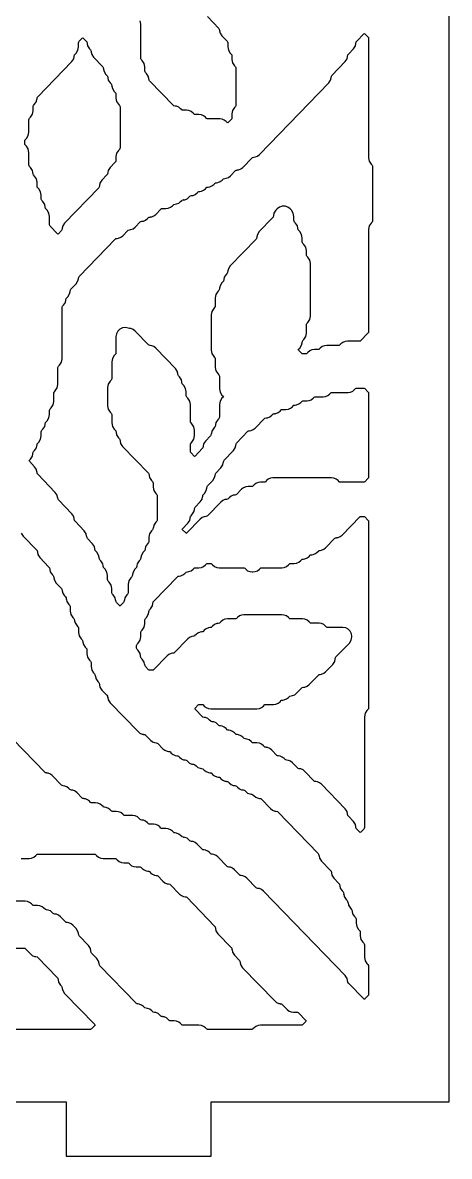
# Model space of a CAD drawing. Header units: millimetres. Extents: x 2 to 65, y 2 to 128.
# Drawn here: x 41.7 to 65.3, y 2 to 64.5 of the extents above; entities that cross this region are included whole.
import ezdxf

# ---------------------------------------------------------------- set-up
doc = ezdxf.new("R2010")
doc.units = ezdxf.units.MM
doc.layers.add('CUT', color=1, linetype='Continuous')

msp = doc.modelspace()

# ---------------------------------------------------------------- linework, layer by layer
at = {"layer": 'CUT'}
for points in [[(44.134, 2), (52.134, 2), (52.134, 5), (65.2679, 5), (65.2679, 125), (52.134, 125), (52.134, 128), (44.134, 128), (44.134, 125), (23.134, 125), (23.134, 128), (15.134, 128), (15.134, 125), (2, 125), (2, 5), (15.134, 5), (15.134, 2), (23.134, 2), (23.134, 5), (44.134, 5)], [(42.1716, 40.4504), (42.2759, 40.6106), (42.3004, 40.7365), (42.3032, 40.736), (42.3211, 40.8281), (42.346, 40.8662), (42.3999, 40.922), (42.5042, 41.0822), (42.5288, 41.2081), (42.5316, 41.2076), (42.5495, 41.2996), (42.5744, 41.3378), (42.6283, 41.3935), (42.7326, 41.5537), (42.7692, 41.7414), (42.7692, 41.9623), (42.7779, 42.007), (42.8027, 42.0452), (42.8567, 42.1009), (42.961, 42.2611), (42.9855, 42.3871), (42.9883, 42.3865), (43.0063, 42.4786), (43.0311, 42.5168), (43.0851, 42.5725), (43.1894, 42.7327), (43.2259, 42.9203), (43.2259, 43.1412), (43.2346, 43.1859), (43.2595, 43.2241), (43.3135, 43.2798), (43.4178, 43.4401), (43.4543, 43.6277), (43.4543, 44.0844), (43.463, 44.1291), (43.4879, 44.1673), (43.5418, 44.223), (43.6461, 44.3832), (43.6827, 44.5709), (43.6827, 45.4991), (43.6914, 45.5438), (43.7163, 45.582), (43.7702, 45.6377), (43.8745, 45.798), (43.9111, 45.9856), (43.9111, 48.8002), (43.9198, 48.8449), (43.9446, 48.8831), (43.9986, 48.9388), (44.1029, 49.099), (44.1274, 49.225), (44.1302, 49.2244), (44.1482, 49.3165), (44.173, 49.3546), (44.227, 49.4104), (44.3313, 49.5706), (44.3558, 49.6965), (44.3586, 49.696), (44.3765, 49.7881), (44.4014, 49.8262), (44.6837, 50.1177), (44.788, 50.278), (44.8126, 50.4039), (44.8154, 50.4034), (44.8333, 50.4954), (44.8582, 50.5336), (46.8567, 52.597), (46.8818, 52.6168), (46.9466, 52.6255), (46.9463, 52.6277), (47.0286, 52.6388), (47.1512, 52.6907), (47.2557, 52.7732), (47.5419, 53.0686), (47.567, 53.0884), (47.6317, 53.0971), (47.6314, 53.0993), (47.7137, 53.1104), (47.8363, 53.1623), (47.9409, 53.2448), (48.227, 53.5402), (48.2521, 53.56), (48.3169, 53.5687), (48.3166, 53.5709), (48.3989, 53.5819), (48.5215, 53.6339), (48.626, 53.7163), (48.6838, 53.776), (48.7089, 53.7957), (48.7736, 53.8045), (48.7733, 53.8067), (48.8556, 53.8177), (48.9782, 53.8697), (49.0828, 53.9521), (49.3689, 54.2476), (49.394, 54.2673), (49.4256, 54.2716), (49.6372, 54.2716), (49.7691, 54.2893), (49.8917, 54.3413), (49.9963, 54.4237), (50.0541, 54.4833), (50.0791, 54.5031), (50.1439, 54.5118), (50.1436, 54.514), (50.2259, 54.5251), (50.3485, 54.577), (50.4531, 54.6595), (50.5108, 54.7191), (50.5359, 54.7389), (50.6007, 54.7476), (50.6004, 54.7498), (50.6827, 54.7609), (50.8053, 54.8128), (50.9098, 54.8953), (50.9676, 54.9549), (50.9927, 54.9747), (51.0574, 54.9834), (51.0571, 54.9856), (51.1394, 54.9967), (51.262, 55.0486), (51.3666, 55.1311), (51.4243, 55.1907), (51.4494, 55.2105), (51.5142, 55.2192), (51.5139, 55.2214), (51.5962, 55.2325), (51.7188, 55.2844), (51.8233, 55.3669), (51.8811, 55.4265), (51.9062, 55.4463), (51.971, 55.455), (51.9707, 55.4572), (52.0529, 55.4683), (52.1755, 55.5202), (52.2801, 55.6027), (52.3379, 55.6623), (52.3629, 55.6821), (52.4277, 55.6908), (52.4274, 55.693), (52.5097, 55.704), (52.6323, 55.756), (52.7369, 55.8385), (52.7946, 55.8981), (52.8197, 55.9179), (52.8845, 55.9266), (52.8842, 55.9288), (52.9665, 55.9398), (53.0891, 55.9918), (53.1936, 56.0742), (53.4798, 56.3697), (53.5048, 56.3894), (53.5696, 56.3981), (53.5693, 56.4004), (53.6516, 56.4114), (53.7742, 56.4634), (53.8788, 56.5458), (54.3933, 57.077), (54.4184, 57.0968), (54.4831, 57.1055), (54.4828, 57.1077), (54.5651, 57.1188), (54.6877, 57.1707), (54.7923, 57.2532), (58.6149, 61.1998), (58.7192, 61.3601), (58.7438, 61.486), (58.7465, 61.4855), (58.7645, 61.5775), (58.7893, 61.6157), (59.5284, 62.3788), (59.6327, 62.539), (59.6573, 62.665), (59.6601, 62.6644), (59.678, 62.7565), (59.7029, 62.7946), (59.9852, 63.0862), (60.0895, 63.2464), (60.114, 63.3723), (60.1168, 63.3718), (60.1348, 63.4638), (60.1596, 63.502), (60.5549, 63.9101), (60.5828, 63.931), (60.6107, 63.9101), (60.7776, 63.7378), (60.8025, 63.6996), (60.8112, 63.6549), (60.8112, 57.0677), (60.8477, 56.8801), (60.952, 56.7198), (61.006, 56.6641), (61.0309, 56.6259), (61.0396, 56.5812), (61.0396, 53.6124), (61.0309, 53.5677), (61.006, 53.5296), (60.952, 53.4738), (60.8477, 53.3136), (60.8112, 53.126), (60.8112, 47.4819), (60.8025, 47.4372), (60.7776, 47.399), (60.3777, 46.9861), (60.3526, 46.9664), (60.321, 46.9621), (59.6527, 46.9621), (59.5207, 46.9444), (59.3981, 46.8924), (59.2936, 46.81), (59.2358, 46.7503), (59.2107, 46.7306), (59.1791, 46.7263), (58.5108, 46.7263), (58.3788, 46.7086), (58.2562, 46.6566), (58.1517, 46.5742), (58.0939, 46.5145), (58.0688, 46.4948), (58.0372, 46.4905), (57.8257, 46.4905), (57.6937, 46.4728), (57.5711, 46.4209), (57.4665, 46.3384), (57.4088, 46.2788), (57.3837, 46.259), (57.3521, 46.2547), (57.1905, 46.2547), (57.1589, 46.259), (57.1338, 46.2788), (56.9555, 46.4628), (56.936, 46.4905), (56.9555, 46.5182), (57.0163, 46.5809), (57.1206, 46.7411), (57.1451, 46.8671), (57.1479, 46.8665), (57.1658, 46.9586), (57.1907, 46.9968), (57.2446, 47.0525), (57.3489, 47.2127), (57.3855, 47.4003), (57.3855, 47.857), (57.3942, 47.9017), (57.4191, 47.9399), (57.473, 47.9956), (57.5773, 48.1559), (57.6139, 48.3435), (57.6139, 51.2397), (57.5773, 51.4273), (57.473, 51.5875), (57.4191, 51.6432), (57.3942, 51.6814), (57.3855, 51.7261), (57.3855, 51.947), (57.3489, 52.1347), (57.2446, 52.2949), (57.1907, 52.3506), (57.1658, 52.3888), (57.1571, 52.4335), (57.1571, 52.6544), (57.1206, 52.842), (57.0163, 53.0023), (56.9623, 53.058), (56.9374, 53.0962), (56.9195, 53.1882), (56.9167, 53.1877), (56.8922, 53.3136), (56.7879, 53.4738), (56.7339, 53.5296), (56.7091, 53.5677), (56.7004, 53.6124), (56.7004, 53.8333), (56.6638, 54.021), (56.5595, 54.1812), (56.4886, 54.2545), (56.3607, 54.3499), (56.2092, 54.4002), (56.0496, 54.4002), (55.8981, 54.3499), (55.7702, 54.2545), (55.6993, 54.1812), (55.595, 54.021), (55.5705, 53.895), (55.5677, 53.8956), (55.5497, 53.8035), (55.5249, 53.7654), (54.7858, 53.0023), (54.6815, 52.842), (54.6569, 52.7161), (54.6542, 52.7166), (54.6362, 52.6246), (54.6114, 52.5864), (53.1871, 51.1159), (53.0828, 50.9557), (53.0583, 50.8298), (53.0555, 50.8303), (53.0376, 50.7383), (53.0127, 50.7001), (52.9587, 50.6444), (52.8544, 50.4841), (52.8299, 50.3582), (52.8271, 50.3587), (52.8092, 50.2667), (52.7843, 50.2285), (52.7304, 50.1728), (52.6261, 50.0126), (52.6015, 49.8866), (52.5987, 49.8872), (52.5808, 49.7951), (52.5559, 49.7569), (52.502, 49.7012), (52.3977, 49.541), (52.3611, 49.3533), (52.3611, 48.8967), (52.3524, 48.8519), (52.3276, 48.8138), (52.2736, 48.758), (52.1693, 48.5978), (52.1328, 48.4102), (52.1328, 46.4572), (52.1693, 46.2695), (52.2736, 46.1093), (52.3276, 46.0536), (52.3524, 46.0154), (52.3611, 45.9707), (52.3611, 45.514), (52.3977, 45.3264), (52.502, 45.1662), (52.5559, 45.1104), (52.5808, 45.0723), (52.5895, 45.0276), (52.5895, 44.3351), (52.6261, 44.1474), (52.7304, 43.9872), (52.7911, 43.9245), (52.8107, 43.8968), (52.7911, 43.8692), (52.7304, 43.8065), (52.6261, 43.6463), (52.5895, 43.4586), (52.5895, 42.7661), (52.5808, 42.7214), (52.5559, 42.6832), (52.502, 42.6275), (52.3977, 42.4673), (52.3731, 42.3414), (52.3704, 42.3419), (52.3524, 42.2498), (52.3276, 42.2117), (52.2736, 42.1559), (52.1693, 41.9957), (52.1448, 41.8698), (52.142, 41.8703), (52.124, 41.7783), (52.0992, 41.7401), (51.8168, 41.4486), (51.7125, 41.2884), (51.688, 41.1624), (51.6852, 41.163), (51.6673, 41.0709), (51.6424, 41.0327), (51.2472, 40.6246), (51.2192, 40.6038), (51.1913, 40.6246), (51.0244, 40.7969), (50.9996, 40.8351), (50.9909, 40.8798), (50.9909, 41.2549), (50.9996, 41.2996), (51.0244, 41.3378), (51.0784, 41.3935), (51.1827, 41.5537), (51.2192, 41.7414), (51.2192, 42.0439), (51.1827, 42.2315), (51.0784, 42.3917), (51.0244, 42.4475), (50.9996, 42.4856), (50.9909, 42.5303), (50.9909, 43.4586), (50.9543, 43.6463), (50.85, 43.8065), (50.796, 43.8622), (50.7712, 43.9004), (50.7625, 43.9451), (50.7625, 44.166), (50.7259, 44.3536), (50.6216, 44.5138), (50.5677, 44.5696), (50.5428, 44.6077), (50.5249, 44.6998), (50.5221, 44.6993), (50.4975, 44.8252), (50.3932, 44.9854), (50.3393, 45.0411), (50.3144, 45.0793), (50.2965, 45.1714), (50.2937, 45.1708), (50.2692, 45.2968), (50.1649, 45.457), (49.0828, 46.5742), (48.9782, 46.6566), (48.8556, 46.7086), (48.7733, 46.7196), (48.7736, 46.7219), (48.7089, 46.7306), (48.6838, 46.7503), (47.9409, 47.5173), (47.8363, 47.5998), (47.7137, 47.6517), (47.6314, 47.6628), (47.6317, 47.665), (47.5514, 47.6758), (47.416, 47.7084), (47.2532, 47.6934), (47.1039, 47.6266), (46.9841, 47.5152), (46.9068, 47.3711), (46.88, 47.2097), (46.88, 46.303), (46.8713, 46.2583), (46.8465, 46.2201), (46.7925, 46.1644), (46.6882, 46.0041), (46.6516, 45.8165), (46.6516, 44.8882), (46.6429, 44.8435), (46.6181, 44.8054), (46.5641, 44.7496), (46.4598, 44.5894), (46.4233, 44.4018), (46.4233, 43.3919), (46.4598, 43.2043), (46.5641, 43.0441), (46.6181, 42.9883), (46.6429, 42.9502), (46.6516, 42.9054), (46.6516, 42.4488), (46.6882, 42.2611), (46.7925, 42.1009), (46.8465, 42.0452), (46.8713, 42.007), (46.8892, 41.9149), (46.892, 41.9155), (46.9166, 41.7895), (47.0209, 41.6293), (47.0748, 41.5736), (47.0997, 41.5354), (47.1176, 41.4434), (47.1204, 41.4439), (47.1449, 41.318), (47.2492, 41.1577), (48.6735, 39.6873), (48.6983, 39.6491), (48.7163, 39.557), (48.7191, 39.5576), (48.7436, 39.4316), (48.8479, 39.2714), (48.9019, 39.2157), (48.9267, 39.1775), (48.9354, 39.1328), (48.9354, 38.9119), (48.972, 38.7243), (49.0763, 38.5641), (49.1303, 38.5083), (49.1551, 38.4702), (49.1638, 38.4254), (49.1638, 37.1072), (49.1551, 37.0625), (49.1303, 37.0243), (49.0763, 36.9686), (48.972, 36.8084), (48.9474, 36.6824), (48.9447, 36.683), (48.9267, 36.5909), (48.9019, 36.5527), (48.8479, 36.497), (48.7436, 36.3368), (48.7071, 36.1491), (48.7071, 35.9282), (48.6983, 35.8835), (48.6735, 35.8454), (48.6195, 35.7896), (48.5152, 35.6294), (48.4907, 35.5035), (48.4879, 35.504), (48.47, 35.4119), (48.4451, 35.3738), (48.3911, 35.318), (48.2868, 35.1578), (48.2623, 35.0319), (48.2595, 35.0324), (48.2416, 34.9404), (48.2167, 34.9022), (48.1628, 34.8465), (48.0585, 34.6863), (48.0339, 34.5603), (48.0311, 34.5609), (48.0132, 34.4688), (47.9884, 34.4306), (47.9344, 34.3749), (47.8301, 34.2147), (47.8055, 34.0887), (47.8028, 34.0893), (47.7848, 33.9972), (47.76, 33.959), (47.706, 33.9033), (47.6017, 33.7431), (47.5652, 33.5554), (47.5652, 33.0988), (47.5564, 33.0541), (47.5316, 33.0159), (47.4776, 32.9602), (47.3733, 32.7999), (47.3488, 32.674), (47.346, 32.6745), (47.3281, 32.5825), (47.3032, 32.5443), (47.1363, 32.372), (47.1084, 32.3512), (47.0805, 32.372), (46.9136, 32.5443), (46.8887, 32.5825), (46.8708, 32.6745), (46.868, 32.674), (46.8435, 32.7999), (46.7392, 32.9602), (46.6852, 33.0159), (46.6603, 33.0541), (46.6516, 33.0988), (46.6516, 33.3197), (46.6151, 33.5073), (46.5108, 33.6675), (46.4568, 33.7232), (46.432, 33.7614), (46.4233, 33.8061), (46.4233, 34.027), (46.3867, 34.2147), (46.2824, 34.3749), (46.2284, 34.4306), (46.2036, 34.4688), (46.1857, 34.5609), (46.1829, 34.5603), (46.1583, 34.6863), (46.054, 34.8465), (46.0001, 34.9022), (45.9752, 34.9404), (45.9573, 35.0324), (45.9545, 35.0319), (45.9299, 35.1578), (45.8256, 35.318), (45.7717, 35.3738), (45.7468, 35.4119), (45.7289, 35.504), (45.7261, 35.5035), (45.7016, 35.6294), (45.5973, 35.7896), (45.3149, 36.0811), (45.2901, 36.1193), (45.2721, 36.2114), (45.2693, 36.2108), (45.2448, 36.3368), (45.1405, 36.497), (44.6298, 37.0243), (44.6049, 37.0625), (44.587, 37.1545), (44.5842, 37.154), (44.5597, 37.2799), (44.4554, 37.4402), (43.7163, 38.2032), (43.6914, 38.2414), (43.6735, 38.3335), (43.6707, 38.3329), (43.6461, 38.4589), (43.5418, 38.6191), (42.5744, 39.618), (42.5495, 39.6562), (42.5316, 39.7482), (42.5288, 39.7477), (42.5042, 39.8736), (42.3999, 40.0338), (42.1109, 40.3323), (42.0913, 40.36), (42.1109, 40.3877)], [(42.1716, 56.5391), (42.1176, 56.5948), (42.0927, 56.633), (42.084, 56.6777), (42.084, 57.3702), (42.0475, 57.5578), (41.9432, 57.718), (41.8892, 57.7738), (41.8644, 57.8119), (41.8557, 57.8567), (41.8557, 57.996), (41.8644, 58.0407), (41.8892, 58.0789), (41.9432, 58.1346), (42.0475, 58.2948), (42.084, 58.4824), (42.084, 59.1749), (42.0927, 59.2196), (42.1176, 59.2578), (42.1716, 59.3135), (42.2759, 59.4737), (42.3124, 59.6614), (42.3124, 59.8823), (42.3211, 59.927), (42.346, 59.9652), (42.3999, 60.0209), (42.5042, 60.1811), (42.5288, 60.3071), (42.5316, 60.3065), (42.5495, 60.3986), (42.5744, 60.4368), (44.4554, 62.3788), (44.5597, 62.539), (44.5842, 62.665), (44.587, 62.6644), (44.6049, 62.7565), (44.6298, 62.7946), (44.6837, 62.8504), (44.788, 63.0106), (44.8246, 63.1982), (44.8246, 63.4191), (44.8333, 63.4638), (44.8582, 63.502), (45.025, 63.6743), (45.053, 63.6952), (45.0809, 63.6743), (45.2478, 63.502), (45.2726, 63.4638), (45.2906, 63.3718), (45.2934, 63.3723), (45.3179, 63.2464), (45.4222, 63.0862), (45.4762, 63.0304), (45.501, 62.9923), (45.519, 62.9002), (45.5217, 62.9007), (45.5463, 62.7748), (45.6506, 62.6146), (46.1613, 62.0873), (46.1862, 62.0491), (46.2041, 61.957), (46.2069, 61.9576), (46.2314, 61.8316), (46.3357, 61.6714), (46.3897, 61.6157), (46.4145, 61.5775), (46.4325, 61.4855), (46.4353, 61.486), (46.4598, 61.3601), (46.5641, 61.1998), (46.6181, 61.1441), (46.6429, 61.1059), (46.6609, 61.0139), (46.6636, 61.0144), (46.6882, 60.8885), (46.7925, 60.7283), (46.8465, 60.6725), (46.8713, 60.6344), (46.88, 60.5897), (46.88, 60.3688), (46.9166, 60.1811), (47.0209, 60.0209), (47.0748, 59.9652), (47.0997, 59.927), (47.1084, 59.8823), (47.1084, 57.6209), (47.0997, 57.5762), (47.0748, 57.538), (47.0209, 57.4823), (46.9166, 57.322), (46.88, 57.1344), (46.88, 56.9135), (46.8713, 56.8688), (46.8465, 56.8306), (46.5641, 56.5391), (46.4598, 56.3789), (46.4353, 56.2529), (46.4325, 56.2535), (46.4145, 56.1614), (46.3897, 56.1232), (46.1073, 55.8317), (46.003, 55.6715), (45.9785, 55.5456), (45.9757, 55.5461), (45.9578, 55.4541), (45.9329, 55.4159), (44.0519, 53.4738), (43.9476, 53.3136), (43.9231, 53.1877), (43.9203, 53.1882), (43.9024, 53.0962), (43.8775, 53.058), (43.7106, 52.8857), (43.6827, 52.8648), (43.6548, 52.8857), (43.2595, 53.2938), (43.2346, 53.3319), (43.2259, 53.3767), (43.2259, 53.8333), (43.1894, 54.021), (43.0851, 54.1812), (43.0311, 54.2369), (43.0063, 54.2751), (42.9883, 54.3672), (42.9855, 54.3666), (42.961, 54.4926), (42.8567, 54.6528), (42.8027, 54.7085), (42.7779, 54.7467), (42.7692, 54.7914), (42.7692, 55.0123), (42.7326, 55.1999), (42.6283, 55.3602), (42.5744, 55.4159), (42.5495, 55.4541), (42.5408, 55.4988), (42.5408, 55.7197), (42.5042, 55.9073), (42.3999, 56.0675), (42.346, 56.1232), (42.3211, 56.1614), (42.3032, 56.2535), (42.3004, 56.2529), (42.2759, 56.3789)], [(50.85, 36.9135), (50.9543, 37.0737), (50.9788, 37.1997), (50.9816, 37.1991), (50.9996, 37.2912), (51.0244, 37.3294), (51.0784, 37.3851), (51.1827, 37.5453), (51.2072, 37.6713), (51.21, 37.6707), (51.2279, 37.7628), (51.2528, 37.801), (51.5351, 38.0925), (51.6394, 38.2527), (51.664, 38.3786), (51.6668, 38.3781), (51.6847, 38.4702), (51.7096, 38.5083), (51.7635, 38.5641), (51.8678, 38.7243), (51.8924, 38.8502), (51.8951, 38.8497), (51.9131, 38.9417), (51.9379, 38.9799), (52.2203, 39.2714), (52.3246, 39.4316), (52.3491, 39.5576), (52.3519, 39.557), (52.3698, 39.6491), (52.3947, 39.6873), (52.677, 39.9788), (52.7813, 40.139), (52.8059, 40.265), (52.8087, 40.2644), (52.8266, 40.3565), (52.8515, 40.3946), (53.3622, 40.922), (53.4665, 41.0822), (53.491, 41.2081), (53.4938, 41.2076), (53.5117, 41.2996), (53.5366, 41.3378), (54.1649, 41.9865), (54.19, 42.0063), (54.2548, 42.015), (54.2545, 42.0172), (54.3367, 42.0283), (54.4593, 42.0802), (54.5639, 42.1627), (55.0784, 42.6939), (55.1035, 42.7136), (55.1683, 42.7223), (55.168, 42.7246), (55.2503, 42.7356), (55.3729, 42.7876), (55.4774, 42.87), (55.5352, 42.9297), (55.5603, 42.9494), (55.625, 42.9581), (55.6247, 42.9604), (55.707, 42.9714), (55.8296, 43.0234), (55.9342, 43.1058), (55.9919, 43.1655), (56.017, 43.1852), (56.0486, 43.1895), (56.2602, 43.1895), (56.3921, 43.2072), (56.5148, 43.2591), (56.6193, 43.3416), (56.6771, 43.4012), (56.7022, 43.421), (56.7669, 43.4297), (56.7666, 43.4319), (56.8489, 43.443), (56.9715, 43.4949), (57.0761, 43.5774), (57.1338, 43.637), (57.1589, 43.6568), (57.1905, 43.6611), (57.4021, 43.6611), (57.534, 43.6788), (57.6567, 43.7307), (57.7612, 43.8132), (57.819, 43.8728), (57.8441, 43.8926), (57.8757, 43.8968), (58.3156, 43.8968), (58.4476, 43.9146), (58.5702, 43.9665), (58.6747, 44.049), (58.7325, 44.1086), (58.7576, 44.1284), (58.7892, 44.1326), (59.6859, 44.1326), (59.8178, 44.1504), (59.9405, 44.2023), (60.045, 44.2848), (60.1028, 44.3444), (60.1279, 44.3642), (60.1595, 44.3684), (60.5494, 44.3684), (60.581, 44.3642), (60.6061, 44.3444), (60.7776, 44.1673), (60.8025, 44.1291), (60.8112, 44.0844), (60.8112, 39.4651), (60.8025, 39.4204), (60.7776, 39.3822), (60.6061, 39.2051), (60.581, 39.1853), (60.5494, 39.1811), (59.246, 39.1811), (59.2143, 39.1853), (59.1893, 39.2051), (59.1315, 39.2647), (59.0269, 39.3472), (58.9043, 39.3991), (58.7724, 39.4168), (55.5419, 39.4168), (55.4099, 39.3991), (55.2873, 39.3472), (55.1827, 39.2647), (55.125, 39.2051), (55.0999, 39.1853), (55.0683, 39.1811), (54.8567, 39.1811), (54.7248, 39.1633), (54.6021, 39.1114), (54.4976, 39.0289), (54.4398, 38.9693), (54.4147, 38.9495), (54.3831, 38.9453), (54.1716, 38.9453), (54.0396, 38.9275), (53.917, 38.8756), (53.8124, 38.7931), (53.5263, 38.4977), (53.5012, 38.4779), (53.4364, 38.4692), (53.4367, 38.467), (53.3545, 38.456), (53.2319, 38.404), (53.1273, 38.3215), (53.0695, 38.2619), (53.0445, 38.2421), (52.9797, 38.2334), (52.98, 38.2312), (52.8977, 38.2202), (52.7751, 38.1682), (52.6705, 38.0858), (51.9276, 37.3188), (51.9026, 37.299), (51.8378, 37.2903), (51.8381, 37.2881), (51.7558, 37.277), (51.6332, 37.2251), (51.5286, 37.1426), (50.7904, 36.3804), (50.7625, 36.3596), (50.7345, 36.3804), (50.5609, 36.5597), (50.5413, 36.5874), (50.5609, 36.6151)], [(48.1094, 29.8949), (48.0555, 29.9506), (48.0306, 29.9888), (48.0219, 30.0335), (48.0219, 30.1728), (48.0306, 30.2175), (48.0555, 30.2557), (48.1094, 30.3114), (48.2137, 30.4716), (48.2503, 30.6593), (48.2503, 30.8802), (48.259, 30.9249), (48.2839, 30.9631), (48.3378, 31.0188), (48.4421, 31.179), (48.4787, 31.3667), (48.4787, 31.5876), (48.4874, 31.6323), (48.5122, 31.6704), (48.5662, 31.7262), (48.6705, 31.8864), (48.695, 32.0123), (48.6978, 32.0118), (48.7158, 32.1038), (48.7406, 32.142), (48.7946, 32.1977), (48.8989, 32.358), (48.9234, 32.4839), (48.9262, 32.4834), (48.9441, 32.5754), (48.969, 32.6136), (50.2824, 33.9697), (50.3075, 33.9894), (50.3723, 33.9981), (50.372, 34.0004), (50.4543, 34.0114), (50.5769, 34.0634), (50.6814, 34.1458), (50.7392, 34.2055), (50.7643, 34.2252), (50.8291, 34.2339), (50.8288, 34.2362), (50.911, 34.2472), (51.0336, 34.2991), (51.1382, 34.3816), (51.196, 34.4412), (51.221, 34.461), (51.2527, 34.4653), (51.4642, 34.4653), (51.5962, 34.483), (51.7188, 34.5349), (51.8233, 34.6174), (51.8811, 34.677), (51.9062, 34.6968), (51.9378, 34.7011), (52.0993, 34.7011), (52.131, 34.6968), (52.156, 34.677), (52.2138, 34.6174), (52.3183, 34.5349), (52.441, 34.483), (52.5729, 34.4653), (53.9264, 34.4653), (53.958, 34.461), (53.9831, 34.4412), (54.0408, 34.3816), (54.1454, 34.2991), (54.268, 34.2472), (54.4, 34.2295), (54.4331, 34.2295), (54.5651, 34.2472), (54.6877, 34.2991), (54.7923, 34.3816), (54.85, 34.4412), (54.8751, 34.461), (54.9068, 34.4653), (56.0318, 34.4653), (56.1638, 34.483), (56.2864, 34.5349), (56.3909, 34.6174), (56.4487, 34.677), (56.4738, 34.6968), (56.5054, 34.7011), (56.7169, 34.7011), (56.8489, 34.7188), (56.9715, 34.7707), (57.0761, 34.8532), (57.1338, 34.9128), (57.1589, 34.9326), (57.2237, 34.9413), (57.2234, 34.9435), (57.3057, 34.9546), (57.4283, 35.0065), (57.5328, 35.089), (57.5906, 35.1486), (57.6157, 35.1684), (57.6805, 35.1771), (57.6802, 35.1793), (57.7624, 35.1904), (57.885, 35.2423), (57.9896, 35.3248), (58.0474, 35.3844), (58.0724, 35.4042), (58.1372, 35.4129), (58.1369, 35.4151), (58.2192, 35.4262), (58.3418, 35.4781), (58.4464, 35.5606), (58.9609, 36.0918), (58.986, 36.1115), (59.0507, 36.1202), (59.0504, 36.1225), (59.1327, 36.1335), (59.2553, 36.1855), (59.3599, 36.2679), (60.3312, 37.2707), (60.3562, 37.2905), (60.3879, 37.2947), (60.5494, 37.2947), (60.581, 37.2905), (60.6061, 37.2707), (60.7776, 37.0936), (60.8025, 37.0554), (60.8112, 37.0107), (60.8112, 26.7324), (60.8025, 26.6877), (60.7776, 26.6496), (60.7237, 26.5938), (60.6194, 26.4336), (60.5828, 26.246), (60.5828, 20.1303), (60.5741, 20.0856), (60.5492, 20.0475), (60.3824, 19.8752), (60.3544, 19.8543), (60.3265, 19.8752), (60.1596, 20.0475), (60.1348, 20.0856), (60.1168, 20.1777), (60.114, 20.1771), (60.0895, 20.3031), (59.9852, 20.4633), (59.7029, 20.7548), (59.678, 20.793), (59.6601, 20.8851), (59.6573, 20.8845), (59.6327, 21.0105), (59.5284, 21.1707), (58.218, 22.5237), (58.1134, 22.6061), (57.9908, 22.6581), (57.9085, 22.6691), (57.9088, 22.6713), (57.8441, 22.68), (57.819, 22.6998), (57.3045, 23.231), (57.1999, 23.3135), (57.0773, 23.3654), (56.995, 23.3765), (56.9953, 23.3787), (56.9305, 23.3874), (56.9055, 23.4072), (56.6193, 23.7026), (56.5148, 23.7851), (56.3921, 23.837), (56.3099, 23.8481), (56.3102, 23.8503), (56.2454, 23.859), (56.2203, 23.8788), (56.1626, 23.9384), (56.058, 24.0209), (55.9354, 24.0728), (55.8531, 24.0838), (55.8534, 24.0861), (55.7886, 24.0948), (55.7636, 24.1145), (55.4774, 24.41), (55.3729, 24.4924), (55.2503, 24.5444), (55.168, 24.5554), (55.1683, 24.5577), (55.1035, 24.5664), (55.0784, 24.5861), (55.0207, 24.6458), (54.9161, 24.7282), (54.7935, 24.7802), (54.6615, 24.7979), (54.45, 24.7979), (54.4184, 24.8021), (54.3933, 24.8219), (54.3355, 24.8815), (54.231, 24.964), (54.1084, 25.016), (54.0261, 25.027), (54.0264, 25.0292), (53.9616, 25.0379), (53.9365, 25.0577), (53.8788, 25.1173), (53.7742, 25.1998), (53.6516, 25.2517), (53.5693, 25.2628), (53.5696, 25.265), (53.5048, 25.2737), (53.4798, 25.2935), (53.422, 25.3531), (53.3174, 25.4356), (53.1948, 25.4875), (53.1126, 25.4986), (53.1129, 25.5008), (53.0481, 25.5095), (53.023, 25.5293), (52.9652, 25.5889), (52.8607, 25.6714), (52.7381, 25.7233), (52.6558, 25.7344), (52.6561, 25.7366), (52.5913, 25.7453), (52.5662, 25.7651), (52.5085, 25.8247), (52.4039, 25.9072), (52.2813, 25.9591), (52.199, 25.9702), (52.1993, 25.9724), (52.1346, 25.9811), (52.1095, 26.0009), (52.0517, 26.0605), (51.9472, 26.143), (51.8246, 26.1949), (51.7423, 26.206), (51.7426, 26.2082), (51.6778, 26.2169), (51.6527, 26.2367), (51.2461, 26.6565), (51.2265, 26.6842), (51.2461, 26.7119), (51.4243, 26.896), (51.4494, 26.9157), (51.4811, 26.92), (51.6426, 26.92), (51.6742, 26.9157), (51.6993, 26.896), (51.757, 26.8363), (51.8616, 26.7539), (51.9842, 26.7019), (52.1162, 26.6842), (54.6615, 26.6842), (54.7935, 26.7019), (54.9161, 26.7539), (55.0207, 26.8363), (55.0784, 26.896), (55.1035, 26.9157), (55.1351, 26.92), (55.575, 26.92), (55.707, 26.9377), (55.8296, 26.9897), (55.9342, 27.0721), (55.9919, 27.1318), (56.017, 27.1515), (56.0818, 27.1602), (56.0815, 27.1625), (56.1638, 27.1735), (56.2864, 27.2255), (56.3909, 27.3079), (56.4487, 27.3676), (56.4738, 27.3873), (56.5386, 27.396), (56.5383, 27.3983), (56.6205, 27.4093), (56.7431, 27.4613), (56.8477, 27.5437), (57.1338, 27.8391), (57.1589, 27.8589), (57.2237, 27.8676), (57.2234, 27.8698), (57.3057, 27.8809), (57.4283, 27.9328), (57.5328, 28.0153), (58.0474, 28.5465), (58.0724, 28.5663), (58.1372, 28.575), (58.1369, 28.5772), (58.2192, 28.5883), (58.3418, 28.6402), (58.4464, 28.7227), (58.8433, 29.1325), (58.9476, 29.2927), (58.9721, 29.4186), (58.9749, 29.4181), (58.9929, 29.5102), (59.0177, 29.5483), (59.7568, 30.3114), (59.8611, 30.4716), (59.8977, 30.6593), (59.8977, 30.6642), (59.8732, 30.8187), (59.8022, 30.9581), (59.6916, 31.0687), (59.5522, 31.1397), (59.3977, 31.1642), (58.5608, 31.1642), (58.5292, 31.1685), (58.5041, 31.1882), (58.4464, 31.2479), (58.3418, 31.3303), (58.2192, 31.3823), (58.0872, 31.4), (57.6473, 31.4), (57.6157, 31.4043), (57.5906, 31.424), (57.5328, 31.4837), (57.4283, 31.5661), (57.3057, 31.6181), (57.1737, 31.6358), (56.5054, 31.6358), (56.4738, 31.64), (56.4487, 31.6598), (56.3909, 31.7194), (56.2864, 31.8019), (56.1638, 31.8538), (56.0318, 31.8716), (53.9432, 31.8716), (53.8112, 31.8538), (53.6886, 31.8019), (53.5841, 31.7194), (53.5263, 31.6598), (53.5012, 31.64), (53.4696, 31.6358), (53.0297, 31.6358), (52.8977, 31.6181), (52.7751, 31.5661), (52.6705, 31.4837), (52.6128, 31.424), (52.5877, 31.4043), (52.5229, 31.3955), (52.5232, 31.3933), (52.441, 31.3823), (52.3183, 31.3303), (52.2138, 31.2479), (52.156, 31.1882), (52.131, 31.1685), (52.0662, 31.1598), (52.0665, 31.1575), (51.9842, 31.1465), (51.8616, 31.0945), (51.757, 31.0121), (51.6993, 30.9524), (51.6742, 30.9327), (51.6094, 30.924), (51.6097, 30.9217), (51.5274, 30.9107), (51.4048, 30.8587), (51.3003, 30.7763), (51.2425, 30.7167), (51.2174, 30.6969), (51.1526, 30.6882), (51.1529, 30.686), (51.0707, 30.6749), (50.9481, 30.623), (50.8435, 30.5405), (50.1006, 29.7735), (50.0755, 29.7537), (50.0107, 29.745), (50.011, 29.7428), (49.9288, 29.7317), (49.8062, 29.6798), (49.7016, 29.5973), (48.9587, 28.8303), (48.9336, 28.8106), (48.902, 28.8063), (48.7405, 28.8063), (48.7089, 28.8106), (48.6838, 28.8303), (48.5122, 29.0075), (48.4874, 29.0456), (48.4694, 29.1377), (48.4667, 29.1371), (48.4421, 29.2631), (48.3378, 29.4233), (48.2839, 29.479), (48.259, 29.5172), (48.2411, 29.6093), (48.2383, 29.6087), (48.2137, 29.7347)]]:
    msp.add_lwpolyline(points, close=True, dxfattribs=at)
for points in [[(51.9276, 64.8581), (52.5559, 64.2094), (52.5808, 64.1712), (52.5987, 64.0791), (52.6015, 64.0797), (52.6261, 63.9537), (52.7304, 63.7935), (53.0127, 63.502), (53.0376, 63.4638), (53.0463, 63.4191), (53.0463, 63.1982), (53.0828, 63.0106), (53.1871, 62.8504), (53.2411, 62.7946), (53.2659, 62.7565), (53.2747, 62.7118), (53.2747, 62.4909), (53.3112, 62.3032), (53.4155, 62.143), (53.4695, 62.0873), (53.4943, 62.0491), (53.503, 62.0044), (53.503, 59.9788), (53.4943, 59.9341), (53.4695, 59.8959), (53.4155, 59.8402), (53.3112, 59.6799), (53.2747, 59.4923), (53.2747, 59.2714), (53.2659, 59.2267), (53.2411, 59.1885), (53.0742, 59.0162), (53.0463, 58.9954), (53.0183, 59.0162), (52.9652, 59.071), (52.8607, 59.1535), (52.7381, 59.2054), (52.6061, 59.2232), (51.9378, 59.2232), (51.9062, 59.2274), (51.8811, 59.2472), (51.8233, 59.3068), (51.7188, 59.3893), (51.5962, 59.4412), (51.4642, 59.4589), (51.2527, 59.4589), (51.221, 59.4632), (51.196, 59.483), (51.1382, 59.5426), (51.0336, 59.6251), (50.911, 59.677), (50.7791, 59.6947), (50.5675, 59.6947), (50.5359, 59.699), (50.5108, 59.7188), (50.4531, 59.7784), (50.3485, 59.8609), (50.2259, 59.9128), (50.1436, 59.9238), (50.1439, 59.9261), (50.0791, 59.9348), (50.0541, 59.9545), (48.7406, 61.3106), (48.7158, 61.3488), (48.6978, 61.4409), (48.695, 61.4403), (48.6705, 61.5663), (48.5662, 61.7265), (48.5122, 61.7822), (48.4874, 61.8204), (48.4787, 61.8651), (48.4787, 62.086), (48.4421, 62.2736), (48.3378, 62.4338), (48.2839, 62.4896), (48.259, 62.5277), (48.2503, 62.5724), (48.2503, 64.4439), (48.2137, 64.6315)], [(41.6638, 36.3664), (41.7681, 36.2062), (42.5072, 35.4431), (42.5321, 35.4049), (42.55, 35.3128), (42.5528, 35.3134), (42.5773, 35.1874), (42.6816, 35.0272), (43.1924, 34.4999), (43.2172, 34.4617), (43.2352, 34.3697), (43.2379, 34.3702), (43.2625, 34.2443), (43.3668, 34.0841), (43.4208, 34.0283), (43.4456, 33.9902), (43.4635, 33.8981), (43.4663, 33.8986), (43.4909, 33.7727), (43.5952, 33.6125), (43.8775, 33.321), (43.9024, 33.2828), (43.9203, 33.1907), (43.9231, 33.1913), (43.9476, 33.0653), (44.0519, 32.9051), (44.1059, 32.8494), (44.1307, 32.8112), (44.1487, 32.7191), (44.1515, 32.7197), (44.176, 32.5937), (44.2803, 32.4335), (44.3343, 32.3778), (44.3591, 32.3396), (44.3678, 32.2949), (44.3678, 32.074), (44.4044, 31.8864), (44.5087, 31.7262), (44.5627, 31.6704), (44.5875, 31.6323), (44.6054, 31.5402), (44.6082, 31.5407), (44.6328, 31.4148), (44.7371, 31.2546), (44.791, 31.1989), (44.8159, 31.1607), (44.8246, 31.116), (44.8246, 30.8951), (44.8611, 30.7074), (44.9654, 30.5472), (45.0194, 30.4915), (45.0443, 30.4533), (45.0622, 30.3613), (45.065, 30.3618), (45.0895, 30.2359), (45.1938, 30.0756), (45.2478, 30.0199), (45.2726, 29.9817), (45.2814, 29.937), (45.2814, 29.7161), (45.3179, 29.5285), (45.4222, 29.3683), (45.4762, 29.3125), (45.501, 29.2744), (45.5097, 29.2297), (45.5097, 29.0088), (45.5463, 28.8211), (45.6506, 28.6609), (45.7046, 28.6052), (45.7294, 28.567), (45.7473, 28.4749), (45.7501, 28.4755), (45.7747, 28.3495), (45.879, 28.1893), (45.9329, 28.1336), (45.9578, 28.0954), (45.9757, 28.0034), (45.9785, 28.0039), (46.003, 27.878), (46.1073, 27.7177), (46.3897, 27.4262), (46.4145, 27.3881), (46.4325, 27.296), (46.4353, 27.2965), (46.4598, 27.1706), (46.5641, 27.0104), (48.1029, 25.4216), (48.2075, 25.3391), (48.3301, 25.2872), (48.4124, 25.2762), (48.4121, 25.2739), (48.4769, 25.2652), (48.5019, 25.2455), (48.7881, 24.95), (48.8926, 24.8676), (49.0153, 24.8156), (49.0975, 24.8046), (49.0972, 24.8023), (49.162, 24.7936), (49.1871, 24.7739), (49.4732, 24.4785), (49.5778, 24.396), (49.7004, 24.344), (49.7827, 24.333), (49.7824, 24.3308), (49.8472, 24.3221), (49.8722, 24.3023), (49.93, 24.2427), (50.0345, 24.1602), (50.1572, 24.1083), (50.2394, 24.0972), (50.2391, 24.095), (50.3039, 24.0863), (50.329, 24.0665), (50.3867, 24.0069), (50.4913, 23.9244), (50.6139, 23.8725), (50.6962, 23.8614), (50.6959, 23.8592), (50.7607, 23.8505), (50.7857, 23.8307), (50.8435, 23.7711), (50.9481, 23.6886), (51.0707, 23.6367), (51.1529, 23.6256), (51.1526, 23.6234), (51.2174, 23.6147), (51.2425, 23.5949), (51.3003, 23.5353), (51.4048, 23.4528), (51.5274, 23.4009), (51.6097, 23.3898), (51.6094, 23.3876), (51.6742, 23.3789), (51.6993, 23.3591), (51.757, 23.2995), (51.8616, 23.217), (51.9842, 23.1651), (52.0665, 23.154), (52.0662, 23.1518), (52.131, 23.1431), (52.156, 23.1233), (52.2138, 23.0637), (52.3183, 22.9813), (52.441, 22.9293), (52.5232, 22.9183), (52.5229, 22.916), (52.5877, 22.9073), (52.6128, 22.8876), (52.6705, 22.8279), (52.7751, 22.7455), (52.8977, 22.6935), (52.98, 22.6825), (52.9797, 22.6802), (53.0445, 22.6715), (53.0695, 22.6518), (53.1273, 22.5921), (53.2319, 22.5097), (53.3545, 22.4577), (53.4367, 22.4467), (53.4364, 22.4445), (53.5012, 22.4357), (53.5263, 22.416), (53.5841, 22.3563), (53.6886, 22.2739), (53.8112, 22.2219), (53.8935, 22.2109), (53.8932, 22.2087), (53.958, 22.2), (53.9831, 22.1802), (54.0408, 22.1206), (54.1454, 22.0381), (54.268, 21.9862), (54.3503, 21.9751), (54.35, 21.9729), (54.4147, 21.9642), (54.4398, 21.9444), (54.4976, 21.8848), (54.6021, 21.8023), (54.7248, 21.7504), (54.807, 21.7393), (54.8067, 21.7371), (54.8715, 21.7284), (54.8966, 21.7086), (55.4111, 21.1774), (55.5157, 21.0949), (55.6383, 21.043), (55.7205, 21.0319), (55.7202, 21.0297), (55.785, 21.021), (55.8101, 21.0012), (58.0371, 18.702), (58.0619, 18.6638), (58.0799, 18.5718), (58.0826, 18.5723), (58.1072, 18.4464), (58.2115, 18.2862), (58.7222, 17.7589), (58.7471, 17.7207), (58.765, 17.6286), (58.7678, 17.6292), (58.7923, 17.5032), (58.8966, 17.343), (59.179, 17.0515), (59.2038, 17.0133), (59.2218, 16.9213), (59.2245, 16.9218), (59.2491, 16.7959), (59.3534, 16.6356), (59.4073, 16.5799), (59.4322, 16.5417), (59.4501, 16.4497), (59.4529, 16.4502), (59.4775, 16.3243), (59.5818, 16.1641), (59.6357, 16.1083), (59.6606, 16.0702), (59.6785, 15.9781), (59.6813, 15.9786), (59.7058, 15.8527), (59.8101, 15.6925), (59.8641, 15.6368), (59.889, 15.5986), (59.9069, 15.5065), (59.9097, 15.5071), (59.9342, 15.3811), (60.0385, 15.2209), (60.0925, 15.1652), (60.1173, 15.127), (60.126, 15.0823), (60.126, 14.8614), (60.1626, 14.6737), (60.2669, 14.5135), (60.3209, 14.4578), (60.3457, 14.4196), (60.3544, 14.3749), (60.3544, 14.154), (60.391, 13.9664), (60.4953, 13.8062), (60.5492, 13.7504), (60.5741, 13.7123), (60.5828, 13.6676), (60.5828, 12.9751), (60.6194, 12.7874), (60.7237, 12.6272), (60.7776, 12.5715), (60.8025, 12.5333), (60.8112, 12.4886), (60.8112, 10.9346), (60.8025, 10.8898), (60.7776, 10.8517), (60.6107, 10.6794), (60.5828, 10.6585), (60.5549, 10.6794), (59.7029, 11.559), (59.678, 11.5972), (59.6601, 11.6893), (59.6573, 11.6887), (59.6327, 11.8147), (59.5284, 11.9749), (55.0207, 16.6289), (54.9161, 16.7114), (54.7935, 16.7633), (54.7112, 16.7744), (54.7115, 16.7766), (54.6467, 16.7853), (54.6217, 16.8051), (54.1071, 17.3363), (54.0026, 17.4187), (53.88, 17.4707), (53.7977, 17.4817), (53.798, 17.484), (53.7332, 17.4927), (53.7081, 17.5124), (53.422, 17.8079), (53.3174, 17.8903), (53.1948, 17.9423), (53.1126, 17.9533), (53.1129, 17.9555), (53.0481, 17.9643), (53.023, 17.984), (52.5085, 18.5152), (52.4039, 18.5977), (52.2813, 18.6496), (52.199, 18.6607), (52.1993, 18.6629), (52.1346, 18.6716), (52.1095, 18.6914), (52.0517, 18.751), (51.9472, 18.8335), (51.8246, 18.8854), (51.7423, 18.8965), (51.7426, 18.8987), (51.6778, 18.9074), (51.6527, 18.9272), (51.3666, 19.2226), (51.262, 19.3051), (51.1394, 19.357), (51.0571, 19.3681), (51.0574, 19.3703), (50.9927, 19.379), (50.9676, 19.3988), (50.9098, 19.4584), (50.8053, 19.5409), (50.6827, 19.5928), (50.6004, 19.6038), (50.6007, 19.6061), (50.5359, 19.6148), (50.5108, 19.6345), (50.4531, 19.6942), (50.3485, 19.7766), (50.2259, 19.8286), (50.1436, 19.8396), (50.1439, 19.8419), (50.0791, 19.8506), (50.0541, 19.8703), (49.9963, 19.93), (49.8917, 20.0124), (49.7691, 20.0644), (49.6372, 20.0821), (49.4256, 20.0821), (49.394, 20.0864), (49.3689, 20.1061), (49.3112, 20.1658), (49.2066, 20.2482), (49.084, 20.3002), (48.952, 20.3179), (48.7405, 20.3179), (48.7089, 20.3221), (48.6838, 20.3419), (48.626, 20.4015), (48.5215, 20.484), (48.3989, 20.536), (48.3166, 20.547), (48.3169, 20.5492), (48.2521, 20.5579), (48.227, 20.5777), (48.1693, 20.6373), (48.0647, 20.7198), (47.9421, 20.7717), (47.8101, 20.7895), (47.3702, 20.7895), (47.3386, 20.7937), (47.3135, 20.8135), (47.2557, 20.8731), (47.1512, 20.9556), (47.0286, 21.0075), (46.8966, 21.0253), (46.6851, 21.0253), (46.6534, 21.0295), (46.6284, 21.0493), (46.5706, 21.1089), (46.466, 21.1914), (46.3434, 21.2433), (46.2612, 21.2544), (46.2615, 21.2566), (46.1967, 21.2653), (46.1716, 21.2851), (46.1138, 21.3447), (46.0093, 21.4272), (45.8867, 21.4791), (45.7547, 21.4968), (45.5432, 21.4968), (45.5115, 21.5011), (45.4865, 21.5209), (45.4287, 21.5805), (45.3241, 21.663), (45.2015, 21.7149), (45.1193, 21.726), (45.1196, 21.7282), (45.0548, 21.7369), (45.0297, 21.7567), (44.7436, 22.0521), (44.639, 22.1345), (44.5164, 22.1865), (44.4341, 22.1975), (44.4344, 22.1998), (44.3696, 22.2085), (44.3446, 22.2282), (44.2868, 22.2879), (44.1822, 22.3703), (44.0596, 22.4223), (43.9774, 22.4333), (43.9777, 22.4355), (43.9129, 22.4443), (43.8878, 22.464), (43.3733, 22.9952), (43.2687, 23.0777), (43.1461, 23.1296), (43.0638, 23.1407), (43.0641, 23.1429), (42.9994, 23.1516), (42.9743, 23.1714), (41.2041, 24.999)], [(41.6607, 18.4316), (42.1006, 18.4316), (42.2326, 18.4493), (42.3552, 18.5013), (42.4598, 18.5837), (42.5175, 18.6433), (42.5426, 18.6631), (42.5742, 18.6674), (45.7047, 18.6674), (45.7363, 18.6631), (45.7614, 18.6433), (45.8191, 18.5837), (45.9237, 18.5013), (46.0463, 18.4493), (46.1783, 18.4316), (46.8466, 18.4316), (46.8782, 18.4273), (46.9033, 18.4076), (46.961, 18.3479), (47.0656, 18.2655), (47.1882, 18.2135), (47.3202, 18.1958), (47.5317, 18.1958), (47.5634, 18.1915), (47.5884, 18.1718), (47.6462, 18.1121), (47.7507, 18.0297), (47.8734, 17.9777), (48.0053, 17.96), (48.2169, 17.96), (48.2485, 17.9557), (48.2736, 17.936), (48.3313, 17.8763), (48.4359, 17.7939), (48.5585, 17.7419), (48.6408, 17.7309), (48.6405, 17.7287), (48.7053, 17.72), (48.7303, 17.7002), (48.7881, 17.6406), (48.8926, 17.5581), (49.0153, 17.5062), (49.0975, 17.4951), (49.0972, 17.4929), (49.162, 17.4842), (49.1871, 17.4644), (49.4732, 17.169), (49.5778, 17.0865), (49.7004, 17.0346), (49.7827, 17.0235), (49.7824, 17.0213), (49.8472, 17.0126), (49.8722, 16.9928), (50.3867, 16.4616), (50.4913, 16.3791), (50.6139, 16.3272), (50.6962, 16.3162), (50.6959, 16.3139), (50.7607, 16.3052), (50.7857, 16.2855), (52.3276, 14.6936), (52.3524, 14.6554), (52.3704, 14.5634), (52.3731, 14.5639), (52.3977, 14.438), (52.502, 14.2777), (53.2411, 13.5146), (53.2659, 13.4765), (53.2839, 13.3844), (53.2867, 13.385), (53.3112, 13.259), (53.4155, 13.0988), (53.6978, 12.8073), (53.7227, 12.7691), (53.7406, 12.677), (53.7434, 12.6776), (53.768, 12.5516), (53.8723, 12.3914), (55.6395, 10.5669), (55.744, 10.4844), (55.8667, 10.4325), (55.9489, 10.4214), (55.9486, 10.4192), (56.0134, 10.4105), (56.0385, 10.3907), (56.3246, 10.0953), (56.4292, 10.0128), (56.5518, 9.9609), (56.6838, 9.9432), (56.8953, 9.9432), (56.9269, 9.9389), (56.952, 9.9191), (57.3587, 9.4993), (57.3783, 9.4716), (57.3587, 9.4439), (57.1804, 9.2598), (57.1553, 9.24), (57.1237, 9.2358), (54.8567, 9.2358), (54.7248, 9.2181), (54.6021, 9.1661), (54.4976, 9.0837), (54.4398, 9.024), (54.4147, 9.0043), (54.3831, 9), (51.9378, 9), (51.9062, 9.0043), (51.8811, 9.024), (51.8233, 9.0837), (51.7188, 9.1661), (51.5962, 9.2181), (51.4642, 9.2358), (50.5675, 9.2358), (50.5359, 9.24), (50.5108, 9.2598), (50.4531, 9.3194), (50.3485, 9.4019), (50.2259, 9.4538), (50.0939, 9.4716), (49.8824, 9.4716), (49.8508, 9.4758), (49.8257, 9.4956), (49.7679, 9.5552), (49.6634, 9.6377), (49.5408, 9.6896), (49.4585, 9.7007), (49.4588, 9.7029), (49.394, 9.7116), (49.3689, 9.7314), (49.3112, 9.791), (49.2066, 9.8735), (49.084, 9.9254), (49.0017, 9.9365), (49.002, 9.9387), (48.9372, 9.9474), (48.9122, 9.9672), (48.8544, 10.0268), (48.7498, 10.1093), (48.6272, 10.1612), (48.545, 10.1723), (48.5453, 10.1745), (48.4805, 10.1832), (48.4554, 10.203), (48.3976, 10.2626), (48.2931, 10.3451), (48.1705, 10.397), (48.0882, 10.4081), (48.0885, 10.4103), (48.0237, 10.419), (47.9986, 10.4388), (46.0001, 12.5022), (45.9752, 12.5404), (45.9573, 12.6324), (45.9545, 12.6319), (45.9299, 12.7578), (45.8256, 12.918), (45.5433, 13.2096), (45.5184, 13.2477), (45.5005, 13.3398), (45.4977, 13.3393), (45.4732, 13.4652), (45.3689, 13.6254), (44.8582, 14.1527), (44.8333, 14.1909), (44.8154, 14.283), (44.8126, 14.2824), (44.788, 14.4084), (44.6837, 14.5686), (44.5152, 14.7426), (44.4106, 14.8251), (44.288, 14.877), (44.2057, 14.8881), (44.206, 14.8903), (44.1413, 14.899), (44.1162, 14.9188), (43.83, 15.2142), (43.7255, 15.2966), (43.6029, 15.3486), (43.5206, 15.3596), (43.5209, 15.3619), (43.4561, 15.3706), (43.431, 15.3903), (43.3733, 15.45), (43.2687, 15.5324), (43.1461, 15.5844), (43.0638, 15.5954), (43.0641, 15.5977), (42.9994, 15.6064), (42.9743, 15.6261), (42.9165, 15.6858), (42.812, 15.7682), (42.6894, 15.8202), (42.5574, 15.8379), (42.3459, 15.8379), (42.3142, 15.8421), (42.2891, 15.8619), (42.2314, 15.9215), (42.1268, 16.004), (42.0042, 16.056), (41.8722, 16.0737), (40.9256, 16.0737)], [(41.3823, 13.48), (41.8222, 13.48), (41.8539, 13.4757), (41.8789, 13.456), (42.1651, 13.1606), (42.2696, 13.0781), (42.3922, 13.0262), (42.4745, 13.0151), (42.4742, 13.0129), (42.539, 13.0042), (42.5641, 12.9844), (43.6491, 11.8641), (43.674, 11.8259), (43.6919, 11.7339), (43.6947, 11.7344), (43.7192, 11.6085), (43.8235, 11.4483), (43.8775, 11.3925), (43.9024, 11.3544), (43.9203, 11.2623), (43.9231, 11.2629), (43.9476, 11.1369), (44.0519, 10.9767), (45.7113, 9.2635), (45.7309, 9.2358), (45.7113, 9.2081), (45.533, 9.024), (45.5079, 9.0043), (45.4763, 9), (35.9512, 9)]]:
    msp.add_lwpolyline(points, dxfattribs=at)

doc.saveas('drawing.dxf')
